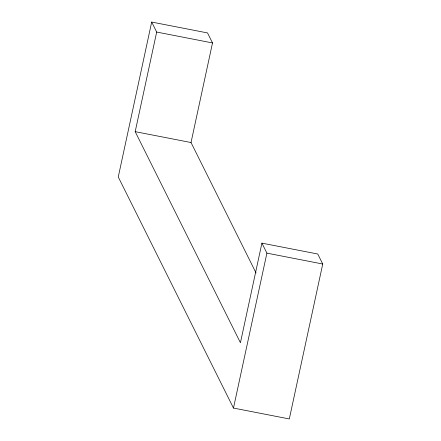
<?xml version="1.0" encoding="UTF-8"?>
<svg xmlns="http://www.w3.org/2000/svg" width="441" height="441" viewBox="0 0 441 441"><rect width="100%" height="100%" fill="white"/><g stroke="black" fill="none" stroke-linecap="round" stroke-linejoin="round"><path stroke-width="0.66" d="M151.687 22.05L118.26 176.984L233.476 408.068L289.313 418.95L322.74 264.016L317.752 254.016L261.915 243.134L240.428 342.734L135.189 131.655L156.676 32.055L151.687 22.05L207.524 32.932L212.512 42.937L191.025 142.537L256.067 272.996M233.476 408.068L266.904 253.134L261.915 243.134M156.676 32.055L212.512 42.937M135.189 131.655L191.025 142.537M266.904 253.134L322.74 264.016"/></g></svg>
